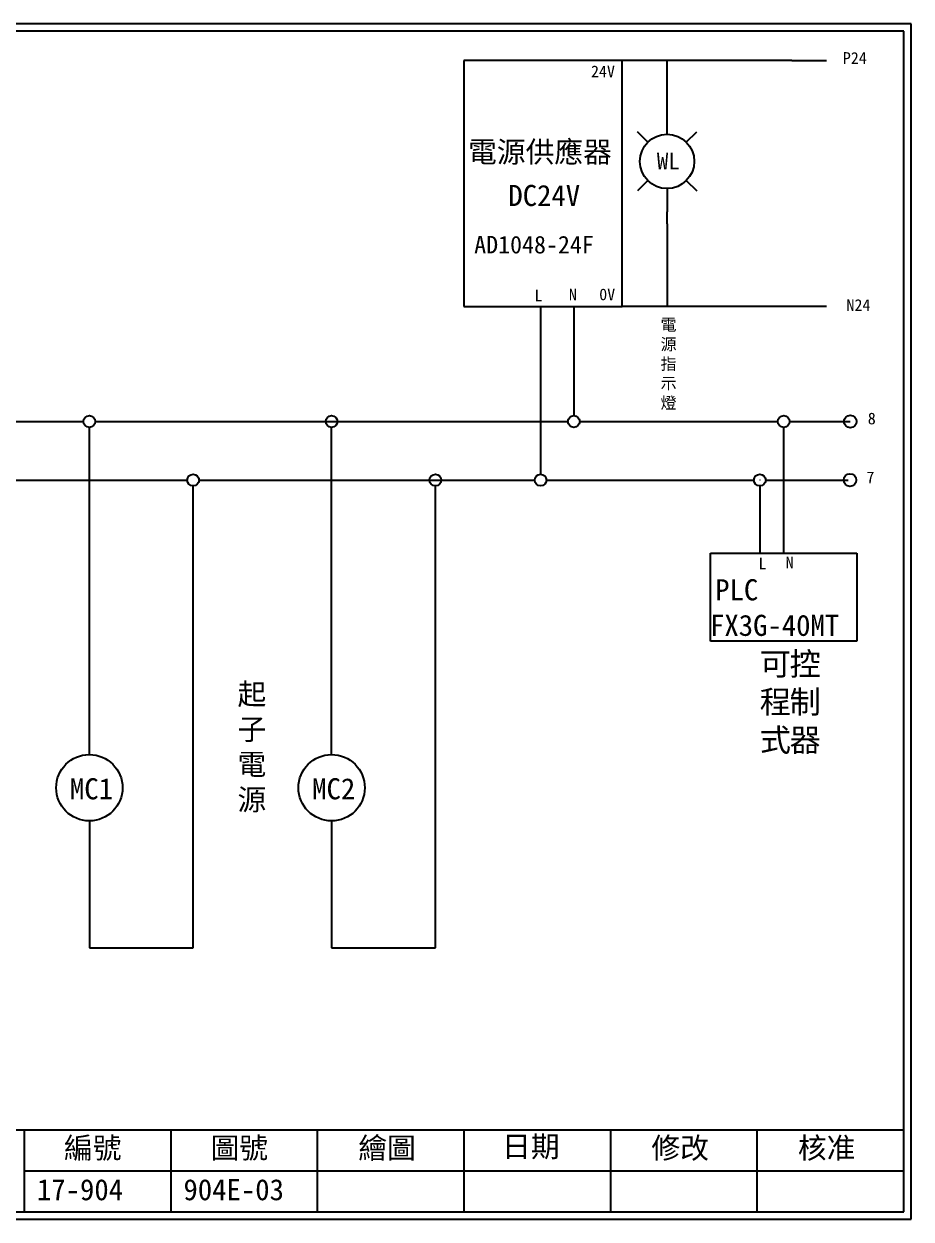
# Model space of a CAD drawing. Extents: x 10 to 297, y 3 to 207.
# Drawn here: x 145.6 to 297, y 3 to 207 of the extents above; entities that cross this region are included whole.
import ezdxf
from ezdxf.enums import TextEntityAlignment as Align

# ---------------------------------------------------------------- set-up
doc = ezdxf.new("R2010")
doc.units = 0
doc.layers.get('0').update_dxf_attribs({"linetype": 'CONTINUOUS'})
doc.layers.add('圖框層', color=7, linetype='CONTINUOUS')
doc.layers.add('標尺寸層', color=3, linetype='CONTINUOUS')
doc.styles.add('CNS', font='romanc.shx', dxfattribs={"bigfont": 'chineset.shx'})
doc.styles.add('STSL', font='kaiu.ttf')

msp = doc.modelspace()

# ---------------------------------------------------------------- linework, layer by layer
at = {"color": 7}
for p, q in [((247.68, 200.72), (220.68, 200.72)), ((220.68, 200.72), (220.68, 158.72)), ((276.65, 200.72), (247.68, 200.72)), ((247.68, 158.72), (247.68, 200.72)), ((255.37, 192.05), (255.37, 200.72)), ((255.37, 188.14), (255.37, 192.05)), ((252.09, 186.79), (250.32, 188.55)), ((258.65, 186.79), (260.42, 188.55)), ((252.09, 180.22), (250.32, 178.46)), ((258.65, 180.22), (260.42, 178.46)), ((255.37, 178.86), (255.37, 174.91)), ((255.37, 172.86), (255.37, 158.72)), ((220.68, 158.72), (243.68, 158.72)), ((233.79, 158.72), (233.79, 130.12)), ((239.46, 158.72), (239.46, 140.12)), ((243.68, 158.72), (247.68, 158.72)), ((276.65, 158.72), (247.68, 158.72)), ((240.46, 139.12), (274.27, 139.12)), ((276.27, 139.12), (286.62, 139.12)), ((275.27, 116.64), (275.27, 138.12)), ((234.79, 129.12), (270.19, 129.12)), ((272.19, 129.12), (286.25, 129.12)), ((262.77, 116.64), (287.77, 116.64)), ((262.77, 101.64), (262.77, 116.64)), ((287.77, 116.64), (287.77, 101.64)), ((287.77, 101.64), (262.77, 101.64))]:
    msp.add_line(p, q, dxfattribs=at)
for centre, radius in [((255.37, 183.5), 4.64), ((156.8, 139.12), 1), ((198.13, 139.12), 1), ((239.46, 139.12), 1), ((286.62, 139.12), 1.07), ((174.51, 129.12), 1), ((215.84, 129.12), 1), ((233.79, 129.12), 1), ((286.57, 129.12), 1.07)]:
    msp.add_circle(centre, radius, dxfattribs=at)
at = {"layer": '圖框層', "color": 7}
for p, q in [((297, 206.97), (10, 206.97)), ((297, 3), (297, 206.97)), ((295.75, 205.72), (11.25, 205.72)), ((295.75, 4.25), (295.75, 205.72)), ((11.25, 18.25), (295.75, 18.25)), ((145.75, 4.25), (145.75, 18.25)), ((170.75, 4.25), (170.75, 18.25)), ((195.75, 4.25), (195.75, 18.25)), ((220.75, 4.25), (220.75, 18.25)), ((245.75, 4.25), (245.75, 18.25)), ((270.75, 4.25), (270.75, 18.25)), ((145.75, 11.25), (295.75, 11.25)), ((11.25, 4.25), (295.75, 4.25)), ((10, 3), (297, 3))]:
    msp.add_line(p, q, dxfattribs=at)
at = {"layer": '標尺寸層', "color": 7}
for p, q in [((276.65, 200.72), (282.59, 200.72)), ((255.37, 172.86), (255.37, 174.91)), ((282.59, 158.72), (276.65, 158.72)), ((128.37, 139.12), (155.8, 139.12)), ((157.8, 139.12), (238.46, 139.12)), ((156.8, 82.27), (156.8, 138.12)), ((198.13, 82.27), (198.13, 138.12)), ((128.37, 129.12), (173.51, 129.12)), ((175.51, 129.12), (232.79, 129.12)), ((271.19, 129.15), (271.19, 129.12)), ((174.51, 49.31), (174.51, 128.12)), ((215.84, 49.31), (215.84, 128.12)), ((271.19, 128.12), (271.19, 116.64)), ((156.8, 70.94), (156.8, 49.31)), ((198.13, 70.94), (198.13, 49.31)), ((156.8, 49.31), (174.51, 49.31)), ((198.13, 49.31), (215.84, 49.31))]:
    msp.add_line(p, q, dxfattribs=at)
for centre, radius in [((275.27, 139.12), 1), ((271.19, 129.12), 1), ((156.8, 76.61), 5.66), ((198.13, 76.61), 5.66)]:
    msp.add_circle(centre, radius, dxfattribs=at)

# ---------------------------------------------------------------- texts
at = {"color": 7}
msp.add_text('WL', height=2.856, dxfattribs=at).set_placement((255.57, 183.56), align=Align.MIDDLE_CENTER)
at = {"layer": '圖框層', "color": 7, "style": 'STSL'}
for s, height, p in [('P24', 2, (285.36, 200.15)), ('24V', 2, (242.39, 197.86)), ('電源供應器', 3.6, (221.41, 183.33)), ('DC24V', 3.6, (228.29, 175.89)), ('AD1048-24F', 3, (222.46, 167.8)), ('L', 2, (232.75, 159.63)), ('N', 2, (238.61, 159.78)), ('0V', 2, (243.79, 159.81)), ('N24', 2, (285.98, 157.98)), ('8', 2, (289.61, 138.63)), ('7', 2, (289.38, 128.58)), ('L', 2, (270.96, 113.88)), ('N', 2, (275.6, 114.06)), ('PLC', 3.6, (263.58, 108.6)), ('FX3G-40MT', 3.6, (262.7, 102.53)), ('MC1', 3.6, (153.49, 74.64)), ('MC2', 3.6, (194.82, 74.64)), ('編號', 3.6, (152.47, 13.34)), ('圖號', 3.6, (177.47, 13.34)), ('繪圖', 3.6, (202.69, 13.34)), ('日期', 3.6, (227.22, 13.59)), ('修改', 3.6, (252.69, 13.34)), ('核准', 3.6, (277.69, 13.34)), ('17-904', 3.6, (147.86, 6.22)), ('904E-03', 3.6, (172.86, 6.22))]:
    msp.add_text(s, height=height, dxfattribs=at).set_placement(p)
at = {"layer": '標尺寸層', "color": 7, "attachment_point": 1, "style": 'CNS'}
for s, insert, char_height, width in [('{\\fDFKai-SB|b0|i0|c136|p65;電\\P源指示燈}', (254.26, 156.63), 2, 4.1392), ('{\\fDFKai-SB|b0|i0|c136|p65;控制器}', (276.27, 99.71), 3.9, 5.4243), ('{\\fDFKai-SB|b0|i0|c136|p65;可程式}', (271.18, 99.71), 3.9, 5.4243), ('{\\fDFKai-SB|b0|i0|c136|p65;起子\\P電\\P源}', (182.08, 94.4), 3.6, 4.1392)]:
    msp.add_mtext(s, dxfattribs=dict(at, insert=insert, char_height=char_height, width=width))

doc.saveas('drawing.dxf')
